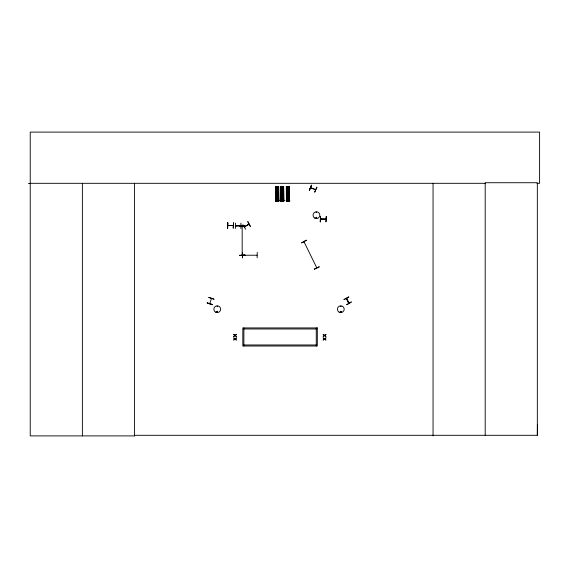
<?xml version="1.0" encoding="UTF-8"?>
<svg xmlns="http://www.w3.org/2000/svg" width="568" height="568" viewBox="0 0 568 568"><rect width="100%" height="100%" fill="white"/><g stroke="black" fill="none" stroke-linecap="round" stroke-linejoin="round"><path stroke-width="0.85" d="M536.945 183.315L539.6 183.315L539.6 132.103L30.232 132.103L30.232 435.897L134.588 435.897L134.517 435.301L537.335 435.301L537.413 424.317M209.769 303.546L211.502 298.512M242.131 226.206L242.195 226.696L242.408 226.206M216.727 311.605C217.636 313.493 217.92 310.305 216.813 311.498M216.869 311.74C217.842 310.519 217.409 313.06 216.926 311.654M316.184 212.283C317.029 213.355 316.333 211.225 316.255 212.538M315.971 217.579C316.979 219.61 316.944 215.797 315.971 217.828M340.516 306.386L341.098 306.464L340.551 306.315M340.445 311.74C341.418 310.625 340.985 312.84 340.502 311.825M341.34 311.74C339.969 313.33 340.523 310.178 341.283 311.612M242.401 255.089L242.373 254.613M257.091 255.231L242.827 255.224M288.161 201.122L287.756 201.15M309.354 190.174L311.548 185.196L309.326 190.166M309.574 190.259L311.477 185.175M316.873 187.234L314.679 192.204L316.901 187.241M346.423 298.491L348.873 303.276L346.437 298.519M348.028 301.707L348.873 303.276L348.653 302.68M316.766 217.892L316.262 217.388L316.447 218.027M277.475 201.143L277.049 201.15L277.454 200.525L277.042 200.49M282.182 200.405L282.076 201.107M287.806 201.107L288.061 200.405M304.029 241.826L316.781 267.819M316.369 267.471L316.752 267.762M227.796 225.446L233.221 225.446M235.45 225.723L236.103 225.965M325.904 219.212L320.565 218.971L321.041 218.971M244.268 226.852L248.798 224.076M346.842 298.889L346.594 298.356L349.086 303.092M304.001 241.712L304.27 242.252M235.507 225.723L240.882 225.723M240.825 225.908L235.542 226.085M325.436 218.999L325.982 218.999M248.954 224.339L244.361 227.008M310.611 187.646L315.63 189.563M242.38 226.639L242.401 226.171M217.388 306.642L217.239 306.088L217.239 306.656M247.847 221.662L250.374 226.476L247.826 221.676M245.703 229.259L242.856 224.637M343.952 299.428L348.745 296.879M348.837 297.057L344.08 299.677M346.764 304.711L351.429 301.913L346.778 304.732M314.253 269.047L319.166 266.733M314.374 269.296L319.251 266.91M240.804 225.702L240.278 225.908M257.24 252.391L257.141 257.822M277.724 186.588L278.682 186.574L278.824 201.278L275.7 201.328L275.558 186.624L278.469 186.595M286.251 186.624L289.389 186.574M275.771 188.114L278.483 188.086M280.748 188.114L283.46 188.086M286.478 188.114L289.19 188.086M275.778 189.109L278.498 189.08M280.755 189.109L283.467 189.08M286.485 189.109L289.204 189.08M275.799 190.599L278.512 190.571M280.769 190.599L283.489 190.571M286.506 190.599L289.219 190.571M275.807 191.927L278.519 191.899M280.784 191.927L283.496 191.899M286.513 191.927L289.226 191.899M275.821 193.418L278.54 193.39M280.798 193.418L283.517 193.39M286.528 193.418L289.247 193.39M275.899 199.815L278.611 199.787M280.876 199.815L283.588 199.787M286.606 199.815L289.318 199.787M275.452 200.256L279.065 200.213M280.422 200.256L284.043 200.213M275.452 200.369L279.065 200.326M280.429 200.369L284.043 200.326M286.158 200.256L289.772 200.213M282.445 200.504L282.019 200.49L282.402 200.518M286.158 200.369L289.772 200.326M287.749 200.49L288.175 200.504M280.677 201.328L283.815 201.278L283.645 186.581L280.521 186.624L280.691 201.328L280.585 186.624M239.568 225.837L245 226.078L239.568 225.808M239.568 226.099L245 226M239.568 255.252L245 255.217M28.4 183.528L30.232 183.521M30.232 183.315L485.2 183.315M320.608 219.191L325.982 219.191L320.664 219.22M320.245 221.811L320.537 216.38L320.274 221.811M235.45 223.103L235.372 228.528M227.882 225.631L233.15 225.425M240.882 228.528L240.917 223.103M243.878 328.978L316.255 328.978M243.878 344.968L316.255 344.968M304.171 241.627L304.441 242.167L304.029 241.762M316.561 267.84L316.369 267.407M207.228 303.021L212.453 304.505M315.595 189.819L310.547 187.823M242.167 226.582L242.167 226.171L242.188 255.16M347.999 301.658L348.858 303.284M304.2 241.677L304.412 242.053M289.318 186.581L289.545 201.278L286.407 201.328L286.315 186.624M289.197 186.581L289.361 201.278L289.147 186.581M288.963 186.581L289.119 201.285M288.856 186.581L289.005 201.285L288.792 186.581M288.643 186.588L288.828 201.285M288.501 186.588L288.53 189.179M288.544 190.912L288.658 201.285L288.48 190.912M288.43 186.588L288.473 189.179M288.388 201.292L287.564 201.299M287.202 186.616L287.216 189.208L287.138 186.616M287.252 190.94L287.351 201.313M287.181 190.94L287.294 201.313M286.989 186.616L287.174 201.313M286.847 186.616L286.868 189.215L286.79 186.616M286.89 190.94L287.003 201.321M286.826 190.94L286.946 201.321M286.662 186.616L286.634 189.215M286.655 190.94L286.833 201.321M286.457 186.624L286.648 201.321M286.435 186.624L286.591 201.321M283.588 186.581L283.751 201.278M283.439 186.581L283.602 201.278M283.297 186.581L283.453 201.285M283.233 186.581L283.389 201.285M283.127 186.581L283.219 201.285M282.942 186.588L283.07 201.285M282.885 186.588L283.049 201.285M282.772 186.588L282.743 189.179M282.75 190.912L282.871 201.292M282.658 201.292L281.834 201.299M281.409 186.616L281.487 189.208M281.522 190.94L281.565 201.313M281.11 186.616L281.075 189.215M281.096 190.94L281.274 201.321M280.947 186.616L280.961 189.215M280.99 190.94L281.089 201.321L280.926 190.94M280.876 186.616L280.904 189.215M280.755 186.624L280.89 201.321M278.611 186.581L278.774 201.278M278.441 186.581L278.625 201.278M278.32 186.581L278.476 201.285M278.27 186.581L278.412 201.285M278.15 186.581L278.242 201.285M277.965 186.588L278.093 201.285L277.908 186.588M277.795 186.588L277.752 189.179M277.787 190.912L277.951 201.285M277.681 201.292L276.857 201.299M276.495 186.616L276.46 189.208M276.545 190.94L276.588 201.313M276.069 186.616L276.296 201.321M275.757 186.624L275.885 201.321M275.608 186.624L275.771 201.328M242.188 254.613L242.188 255.103M537.335 435.301L537.335 182.726L485.2 182.726L485.2 435.301M433.057 183.315L433.057 435.897M320.515 216.38L320.473 221.811M316.255 327.928L316.255 346.019M243.878 327.928L243.878 346.019M227.718 222.826L227.718 228.251M227.519 222.826L227.519 228.251M134.509 183.315L134.509 435.897M82.374 183.315L82.374 435.897M276.588 192.509C277.354 194.803 278.363 190.862 276.588 192.509M281.565 192.509C282.331 194.803 283.34 190.862 281.565 192.509M287.294 192.509C288.061 194.803 289.069 190.862 287.294 192.509M207.249 302.95L212.396 304.696L207.249 302.95M208.811 297.433L213.966 299.173L208.811 297.433M236.473 334.36L235.038 335.241L233.604 334.332L234.754 335.454L233.604 336.59L235.06 335.695L236.473 336.59L235.344 335.482L236.473 334.36M236.473 337.882L235.038 338.769L233.604 337.853L234.754 338.975L233.604 340.111L235.06 339.217L236.473 340.111L235.344 339.004L236.473 337.882M325.968 334.36L324.534 335.241L323.1 334.332L324.25 335.454L323.1 336.59L324.555 335.695L325.968 336.59L324.839 335.482L325.968 334.36M325.968 337.882L324.534 338.769L323.1 337.853L324.25 338.975L323.1 340.111L324.555 339.217L325.968 340.111L324.839 339.004L325.968 337.882M306.393 240.207L301.651 242.863L306.393 240.207M242.557 252.398L242.422 257.822L242.557 252.398M245 255.146L239.568 255.479L245 255.146M326.281 216.38L325.982 221.811L326.281 216.38M227.796 222.826L227.491 228.251L227.782 222.826M233.526 222.826L233.221 228.251L233.498 222.826M317.313 327.928L242.82 327.928L242.82 346.019L317.313 346.019L317.313 327.928M281.444 201.313L281.259 186.616L281.394 201.321M276.467 201.313L276.282 186.616L276.417 201.321M276.126 201.321L275.956 186.616L276.062 201.321M339.117 312.137A3.387 3.387 0 0 0 344.201 309.205A3.387 3.387 0 0 0 339.117 306.273A3.387 3.387 0 0 0 339.117 312.137M314.75 218.105A3.394 3.394 0 0 0 319.834 215.166A3.394 3.394 0 0 0 314.75 212.233A3.394 3.394 0 0 0 314.75 218.105M215.542 312.137A3.387 3.387 0 0 0 220.625 309.205A3.387 3.387 0 0 0 215.542 306.273A3.387 3.387 0 0 0 215.542 312.137"/></g></svg>
